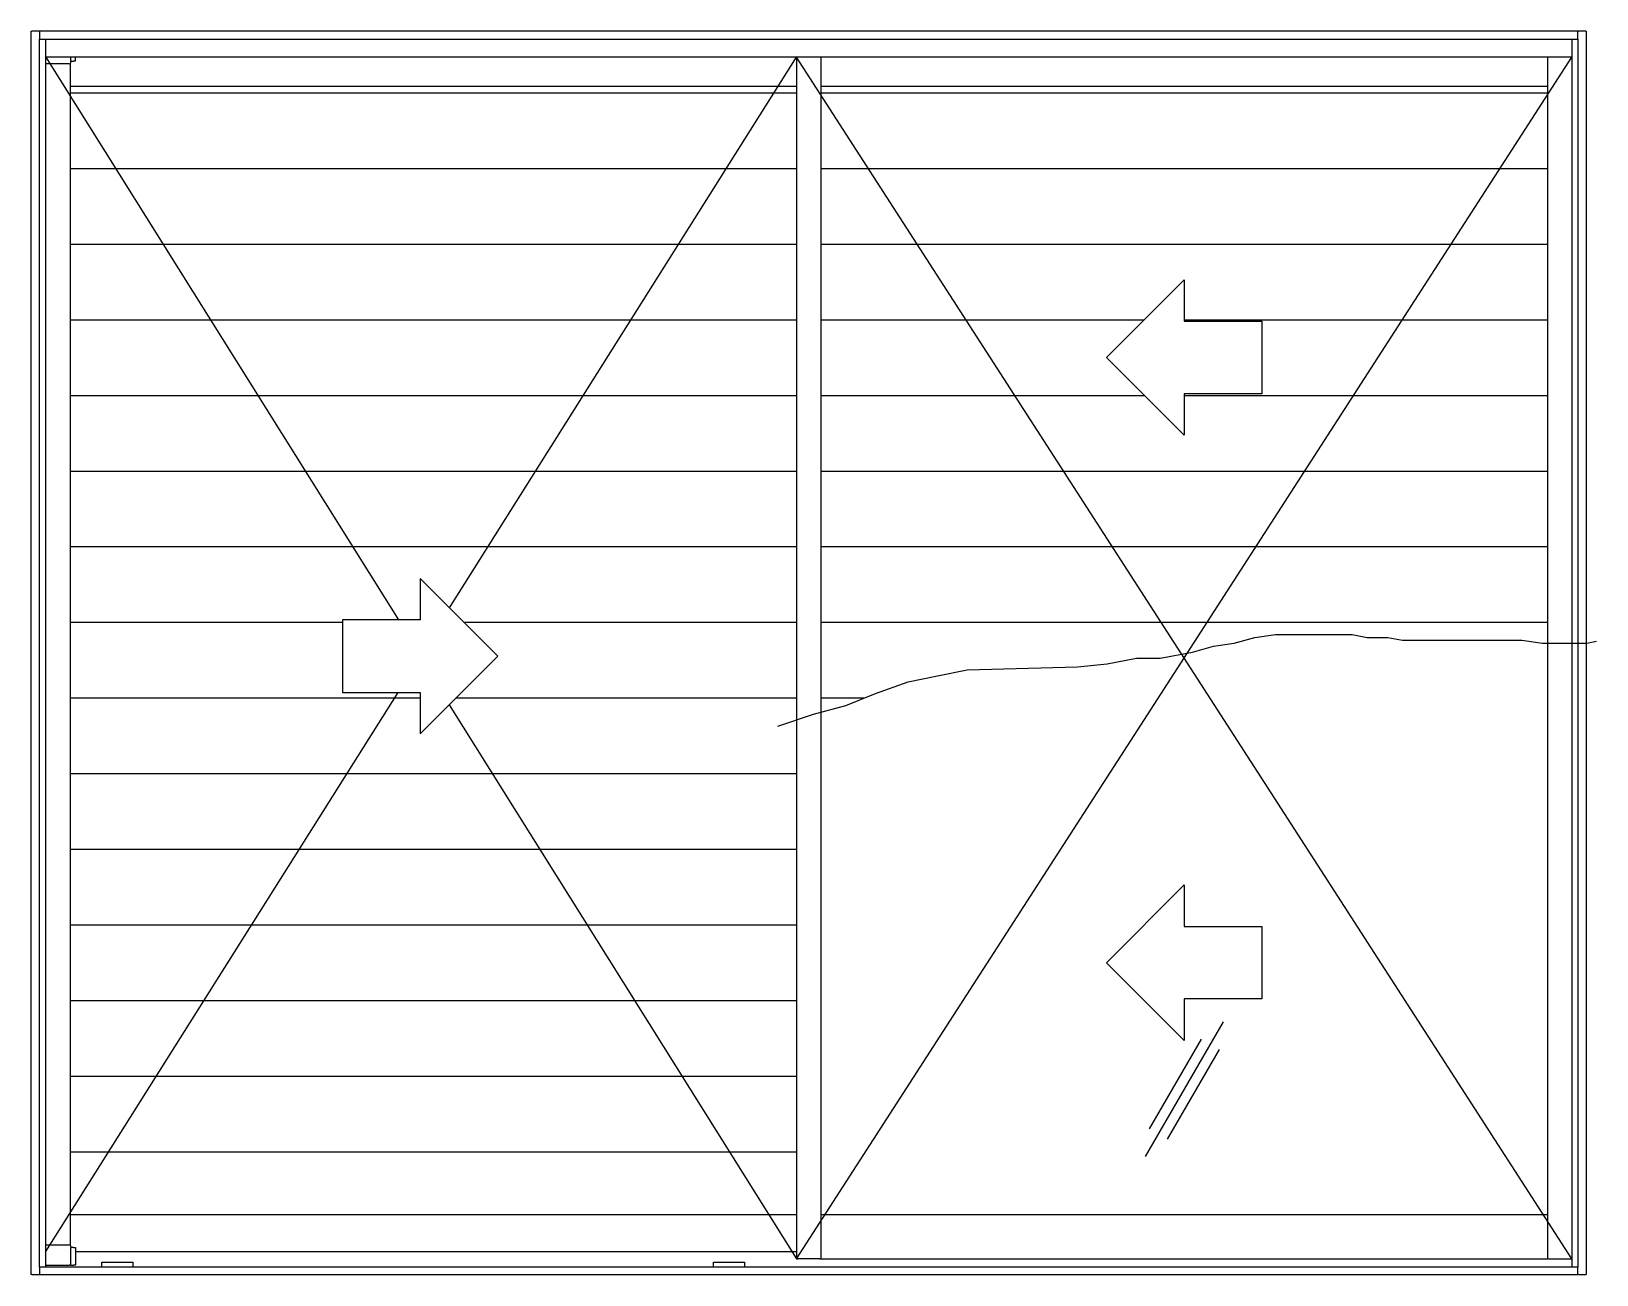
# Model space of a CAD drawing. Header units: millimetres. Extents: x 863.07 to 864.58, y 1139.8 to 1141.
import ezdxf

# ---------------------------------------------------------------- set-up
doc = ezdxf.new("R2010")
doc.units = ezdxf.units.MM
doc.header["$LTSCALE"] = 0.5
doc.layers.add('Gravia_Janelas', color=1, linetype='Continuous')

msp = doc.modelspace()

# ---------------------------------------------------------------- linework, layer by layer
at = {"layer": 'Gravia_Janelas'}
for p, q in [((863.0659, 1141.0023), (863.0663, 1141.0023)), ((863.0659, 1139.8023), (863.0659, 1141.0023)), ((863.0735, 1141.0023), (863.0663, 1141.0023)), ((863.0735, 1141.0023), (863.0739, 1141.0023)), ((863.0739, 1141.0019), (863.0739, 1141.0023)), ((864.5579, 1141.0023), (863.0739, 1141.0023)), ((863.0739, 1141.0019), (863.0739, 1140.9947)), ((864.5579, 1141.0023), (864.5579, 1141.0019)), ((864.5579, 1141.0023), (864.5583, 1141.0023)), ((864.5579, 1140.9947), (864.5579, 1141.0019)), ((864.5655, 1141.0023), (864.5583, 1141.0023)), ((864.5655, 1141.0023), (864.5659, 1141.0023)), ((864.5659, 1141.0023), (864.5659, 1139.8023)), ((863.0739, 1140.9943), (863.0739, 1140.9947)), ((864.5579, 1140.9943), (863.0739, 1140.9943)), ((863.0739, 1139.8098), (863.0739, 1140.9943)), ((863.0799, 1139.8098), (863.0799, 1140.9943)), ((864.5519, 1140.9943), (864.5519, 1139.8098)), ((864.5579, 1140.9947), (864.5579, 1140.9943)), ((864.5579, 1140.9943), (864.5579, 1139.8098)), ((864.5519, 1140.9774), (863.0799, 1140.9774)), ((863.1039, 1140.9741), (863.1039, 1140.9774)), ((863.1039, 1140.9741), (863.1039, 1140.9732)), ((863.1039, 1140.9735), (863.1042, 1140.9735)), ((863.1039, 1140.9719), (863.1039, 1140.9732)), ((863.1039, 1140.9719), (863.1039, 1140.9718)), ((863.1042, 1140.9735), (863.1067, 1140.9735)), ((863.1087, 1140.9735), (863.1067, 1140.9735)), ((863.1087, 1140.9735), (863.1087, 1140.9774)), ((863.8041, 1140.9774), (863.8041, 1139.8176)), ((863.8274, 1140.9774), (863.8274, 1140.9491)), ((864.5284, 1140.9774), (864.5284, 1140.9491)), ((863.1029, 1140.9708), (863.0799, 1140.9708)), ((863.1034, 1140.9709), (863.1034, 1140.9491)), ((863.8041, 1140.9491), (863.1034, 1140.9491)), ((863.1034, 1140.9491), (863.1034, 1139.8604)), ((863.1034, 1140.9429), (863.8041, 1140.9429)), ((864.5284, 1140.9491), (863.8274, 1140.9491)), ((863.8274, 1140.9491), (863.8274, 1139.8604)), ((864.5284, 1140.9491), (864.5284, 1139.8604)), ((863.1034, 1140.8699), (863.8041, 1140.8699)), ((863.1034, 1140.7969), (863.8041, 1140.7969)), ((863.1034, 1140.7239), (863.8041, 1140.7239)), ((863.1034, 1140.6509), (863.8041, 1140.6509)), ((863.1034, 1140.5779), (863.8041, 1140.5779)), ((863.1034, 1140.5049), (863.8041, 1140.5049)), ((863.1034, 1140.4319), (863.366, 1140.4319)), ((863.4833, 1140.4319), (863.8041, 1140.4319)), ((863.1034, 1140.3589), (863.441, 1140.3589)), ((863.4756, 1140.3589), (863.8041, 1140.3589)), ((863.1034, 1140.2859), (863.8041, 1140.2859)), ((863.1034, 1140.2129), (863.8041, 1140.2129)), ((863.1034, 1140.1399), (863.8041, 1140.1399)), ((863.1034, 1140.0669), (863.8041, 1140.0669)), ((864.2155, 1140.0463), (864.1405, 1139.9164)), ((864.1944, 1140.0296), (864.1444, 1139.943)), ((864.2117, 1140.0196), (864.1617, 1139.933)), ((863.1034, 1139.9939), (863.8041, 1139.9939)), ((863.1034, 1139.9209), (863.8041, 1139.9209)), ((863.1034, 1139.8604), (863.8041, 1139.8604)), ((863.1034, 1139.8604), (863.1034, 1139.831)), ((863.8274, 1139.8604), (864.5284, 1139.8604)), ((863.8274, 1139.8604), (863.8274, 1139.8176)), ((864.5284, 1139.8604), (864.5284, 1139.8176)), ((863.0799, 1139.8312), (863.1029, 1139.8312)), ((863.1039, 1139.8302), (863.1039, 1139.83)), ((863.1039, 1139.8288), (863.1039, 1139.83)), ((863.1039, 1139.8288), (863.1039, 1139.8278)), ((863.1042, 1139.8285), (863.1039, 1139.8285)), ((863.1039, 1139.8115), (863.1039, 1139.8278)), ((863.1067, 1139.8285), (863.1042, 1139.8285)), ((863.1067, 1139.8285), (863.1087, 1139.8285)), ((863.1087, 1139.8285), (863.1087, 1139.8115)), ((863.1087, 1139.8246), (863.8041, 1139.8246)), ((863.0739, 1139.8094), (863.0739, 1139.8098)), ((863.0739, 1139.8098), (864.5579, 1139.8098)), ((863.0739, 1139.8094), (863.0739, 1139.8027)), ((863.0799, 1139.8115), (863.1029, 1139.8115)), ((863.1039, 1139.8115), (863.1029, 1139.8115)), ((863.1039, 1139.8115), (863.1042, 1139.8115)), ((863.1042, 1139.8115), (863.1067, 1139.8115)), ((863.1087, 1139.8115), (863.1067, 1139.8115)), ((863.1339, 1139.8098), (863.1339, 1139.8143)), ((863.1339, 1139.8143), (863.1639, 1139.8143)), ((863.1339, 1139.8103), (863.1339, 1139.8107)), ((863.1639, 1139.8143), (863.1639, 1139.8098)), ((863.1639, 1139.8107), (863.1639, 1139.8103)), ((863.7239, 1139.8098), (863.7239, 1139.8143)), ((863.7239, 1139.8143), (863.7539, 1139.8143)), ((863.7239, 1139.8103), (863.7239, 1139.8107)), ((863.7539, 1139.8143), (863.7539, 1139.8098)), ((863.7539, 1139.8107), (863.7539, 1139.8103)), ((863.8041, 1139.8176), (863.8052, 1139.8176)), ((863.8263, 1139.8176), (863.8052, 1139.8176)), ((863.8263, 1139.8176), (863.8274, 1139.8176)), ((863.8274, 1139.8176), (864.5284, 1139.8176)), ((864.5295, 1139.8176), (864.5284, 1139.8176)), ((864.5295, 1139.8176), (864.5519, 1139.8176)), ((864.5579, 1139.8098), (864.5579, 1139.8094)), ((864.5579, 1139.8027), (864.5579, 1139.8094)), ((863.0663, 1139.8023), (863.0659, 1139.8023)), ((863.0663, 1139.8023), (863.0735, 1139.8023)), ((863.0739, 1139.8023), (863.0735, 1139.8023)), ((863.0739, 1139.8023), (863.0739, 1139.8027)), ((863.0739, 1139.8023), (864.5579, 1139.8023)), ((864.5579, 1139.8027), (864.5579, 1139.8023)), ((864.5583, 1139.8023), (864.5579, 1139.8023)), ((864.5583, 1139.8023), (864.5655, 1139.8023)), ((864.5659, 1139.8023), (864.5655, 1139.8023))]:
    msp.add_line(p, q, dxfattribs=at)
for points in [[(863.0799, 1140.9774), (863.42, 1140.4342)], [(863.4692, 1140.446), (863.8041, 1140.9774)], [(863.8041, 1139.8176), (864.5519, 1140.9774)], [(864.5519, 1139.8176), (863.8041, 1140.9774)], [(863.8274, 1140.9429), (864.5284, 1140.9429)], [(863.8274, 1140.8699), (864.5284, 1140.8699)], [(863.8274, 1140.7969), (864.5284, 1140.7969)], [(863.8274, 1140.7239), (864.1395, 1140.7239)], [(864.178, 1140.7239), (864.5284, 1140.7239)], [(863.8274, 1140.6509), (864.1395, 1140.6509)], [(864.178, 1140.6509), (864.5284, 1140.6509)], [(863.8274, 1140.5779), (864.5284, 1140.5779)], [(863.8274, 1140.5049), (864.5284, 1140.5049)], [(863.8274, 1140.4319), (864.5284, 1140.4319)], [(863.7862, 1140.3317), (863.8204, 1140.3432), (863.8518, 1140.3517), (863.8803, 1140.3631), (863.9117, 1140.3745), (863.9402, 1140.3802), (863.9687, 1140.3859), (864.075, 1140.3888), (864.1036, 1140.3917), (864.1321, 1140.3974), (864.1549, 1140.3974), (864.1862, 1140.4031), (864.2062, 1140.4088), (864.2261, 1140.4116), (864.2461, 1140.4173), (864.2661, 1140.4202), (864.2803, 1140.4202), (864.2946, 1140.4202), (864.3088, 1140.4202), (864.3231, 1140.4202), (864.3402, 1140.4202), (864.3544, 1140.4173), (864.3744, 1140.4173), (864.3886, 1140.4145), (864.4029, 1140.4145), (864.5036, 1140.4145), (864.5235, 1140.4116), (864.5463, 1140.4116), (864.5663, 1140.4116), (864.5759, 1140.4138)], [(863.0799, 1139.8246), (863.4199, 1140.3642)], [(863.4691, 1140.3523), (863.8041, 1139.8176)], [(863.8274, 1140.3589), (863.8697, 1140.3589)]]:
    msp.add_lwpolyline(points, dxfattribs=at)
for points in [[(864.103, 1140.6874), (864.178, 1140.7624), (864.178, 1140.7224), (864.253, 1140.7224), (864.253, 1140.6524), (864.178, 1140.6524), (864.178, 1140.6124), (864.103, 1140.6874)], [(863.516, 1140.3992), (863.441, 1140.4742), (863.441, 1140.4342), (863.366, 1140.4342), (863.366, 1140.3642), (863.441, 1140.3642), (863.441, 1140.3242), (863.516, 1140.3992)], [(864.103, 1140.1034), (864.178, 1140.1784), (864.178, 1140.1384), (864.253, 1140.1384), (864.253, 1140.0684), (864.178, 1140.0684), (864.178, 1140.0284), (864.103, 1140.1034)]]:
    msp.add_lwpolyline(points, close=True, dxfattribs=at)
for centre, start, end in [((863.1029, 1140.9718), 270, 0), ((863.1029, 1139.8302), 0, 90)]:
    msp.add_arc(centre, 0.001, start, end, dxfattribs=at)

doc.saveas('drawing.dxf')
